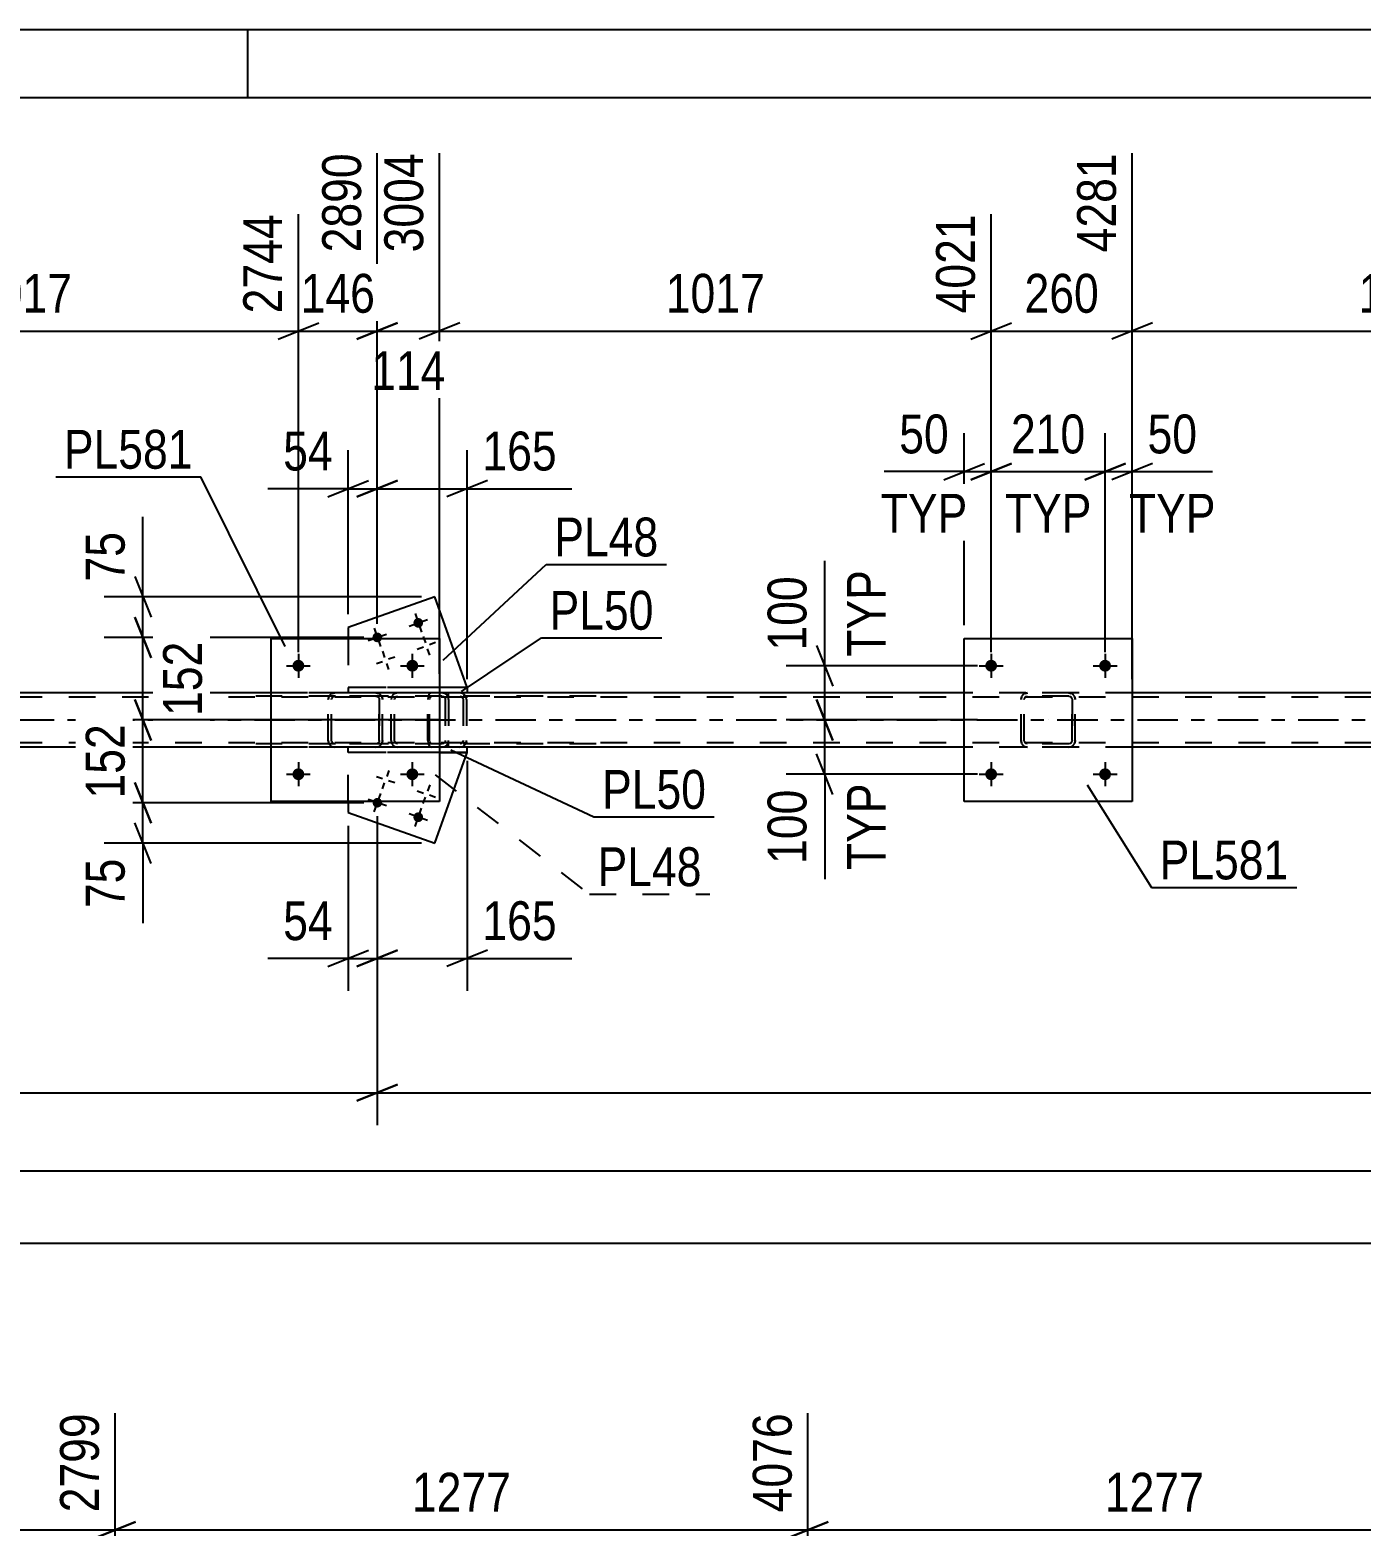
# Model space of a CAD drawing. Header units: millimetres. Extents: x 0 to 841, y 0 to 594.
# Drawn here: x 194.9 to 293.1, y 483.7 to 594 of the extents above; entities that cross this region are included whole.
import ezdxf

# ---------------------------------------------------------------- set-up
doc = ezdxf.new("R2010")
doc.units = ezdxf.units.MM
doc.linetypes.add('DXK_LINE_DOT2', pattern=[3.9198, 1.9599, -1.9599])
doc.linetypes.add('DXK_LINE_DOT3', pattern=[5.9187, 2.979, -0.9799, 0.9799, -0.9799])
doc.styles.add('Arial Narrow', font='ARIALN.TTF', dxfattribs={"height": 0.2})

# ---------------------------------------------------------------- blocks, each defined once
blk = doc.blocks.new('Unknown-247305129-1135')
at = {"color": 5, "linetype": 'Continuous'}
for p, q in [((841, 594), (0, 594)), ((211, 589), (211, 594)), ((836, 589), (5, 589))]:
    blk.add_line(p, q, dxfattribs=at)
blk = doc.blocks.new('Part-247305129-2428 - 2424')
at = {"color": 7, "linetype": 'DXK_LINE_DOT2'}
for p, q in [((225.29, 545.12), (210.31, 545.12)), ((222.06, 545.12), (221.86, 545.08)), ((225.49, 545.08), (225.29, 545.12)), ((225.29, 544.88), (210.31, 544.88)), ((221.58, 544.77), (221.55, 544.64)), ((221.55, 541.6), (221.55, 544.64)), ((221.59, 544.82), (221.58, 544.77)), ((221.8, 544.64), (221.82, 544.73)), ((221.8, 541.6), (221.8, 544.64)), ((221.82, 544.73), (221.88, 544.81)), ((221.88, 544.81), (221.96, 544.86)), ((221.96, 544.86), (222.06, 544.88)), ((225.29, 544.88), (225.39, 544.86)), ((225.39, 544.86), (225.47, 544.81)), ((225.47, 544.81), (225.53, 544.73)), ((225.53, 544.73), (225.55, 544.64)), ((225.55, 544.64), (225.55, 541.6)), ((225.78, 544.77), (225.77, 544.82)), ((225.8, 544.64), (225.78, 544.77)), ((225.8, 544.64), (225.8, 541.6)), ((225.29, 541.36), (210.31, 541.36)), ((225.29, 541.12), (210.31, 541.12)), ((221.55, 541.6), (221.55, 541.57)), ((221.55, 541.57), (221.58, 541.46)), ((221.58, 541.46), (221.59, 541.41)), ((221.82, 541.51), (221.8, 541.6)), ((221.88, 541.43), (221.82, 541.51)), ((221.86, 541.15), (222.06, 541.12)), ((221.96, 541.38), (221.88, 541.43)), ((222.06, 541.36), (221.96, 541.38)), ((225.39, 541.38), (225.29, 541.36)), ((225.29, 541.12), (225.49, 541.15)), ((225.47, 541.43), (225.39, 541.38)), ((225.53, 541.51), (225.47, 541.43)), ((225.55, 541.6), (225.53, 541.51)), ((225.77, 541.41), (225.78, 541.46)), ((225.78, 541.46), (225.8, 541.57)), ((225.8, 541.57), (225.8, 541.6))]:
    blk.add_line(p, q, dxfattribs=at)
for centre, start, end in [((222.04, 544.62), 110.7583, 155.68), ((225.31, 544.62), 24.32, 69.2417), ((222.04, 541.62), 204.32, 249.2417), ((225.31, 541.62), 290.7583, 335.68)]:
    blk.add_arc(centre, 0.496, start, end, dxfattribs=at)
blk = doc.blocks.new('Part-247305129-2567 - 2424')
at = {"color": 2, "linetype": 'Continuous'}
for p, q in [((212.72, 545.12), (174.04, 545.12)), ((263.8, 545.12), (227.16, 545.12)), ((314.88, 545.12), (276.2, 545.12)), ((212.72, 541.12), (174.04, 541.12)), ((263.8, 541.12), (227.16, 541.12)), ((314.88, 541.12), (276.2, 541.12))]:
    blk.add_line(p, q, dxfattribs=at)
at = {"color": 7, "linetype": 'DXK_LINE_DOT2'}
for p, q in [((227.16, 545.12), (212.72, 545.12)), ((276.2, 545.12), (263.8, 545.12)), ((744.61, 544.8), (104.95, 544.8)), ((744.61, 541.44), (104.95, 541.44)), ((227.16, 541.12), (212.72, 541.12)), ((276.2, 541.12), (263.8, 541.12))]:
    blk.add_line(p, q, dxfattribs=at)
at = {"color": 7, "linetype": 'DXK_LINE_DOT3'}
blk.add_line((104.95, 543.12), (744.61, 543.12), dxfattribs=at)
blk = doc.blocks.new('Bolt-247305129-20885 - 2424')
at = {"linetype": 'Continuous'}
for points in [[(266.24, 539.12, -1), (265.36, 539.12, -1)], [(274.64, 539.12, -1), (273.76, 539.12, -1)]]:
    blk.add_hatch(color=1, dxfattribs=at).paths.add_polyline_path(points)
at = {"color": 1, "linetype": 'Continuous'}
for p, q in [((265.8, 540), (265.8, 538.24)), ((274.2, 540), (274.2, 538.24)), ((264.92, 539.12), (266.68, 539.12)), ((273.32, 539.12), (275.08, 539.12))]:
    blk.add_line(p, q, dxfattribs=at)
blk = doc.blocks.new('Bolt-247305129-2604 - 2424')
at = {"linetype": 'Continuous'}
for points in [[(223.9, 550.4, -1), (223.22, 550.16, -1)], [(220.88, 549.33, -1), (220.2, 549.09, -1)]]:
    blk.add_hatch(color=1, dxfattribs=at).paths.add_polyline_path(points)
at = {"color": 1, "linetype": 'Continuous'}
for p, q in [((222.88, 550.04), (224.24, 550.52)), ((223.32, 550.96), (223.8, 549.6)), ((219.87, 548.97), (221.22, 549.45)), ((220.3, 549.89), (220.78, 548.53)), ((223.48, 548.35), (223.94, 548.51)), ((223.92, 549.27), (224.08, 548.81)), ((224.4, 547.91), (224.24, 548.36)), ((224.84, 548.83), (224.39, 548.67)), ((220.47, 547.28), (220.92, 547.44)), ((220.91, 548.2), (221.07, 547.74)), ((221.39, 546.84), (221.23, 547.29)), ((221.82, 547.76), (221.37, 547.6))]:
    blk.add_line(p, q, dxfattribs=at)
blk = doc.blocks.new('Part-247305129-20856 - 2424')
at = {"color": 7, "linetype": 'DXK_LINE_DOT2'}
for p, q in [((217.22, 545.08), (217.4, 545.12)), ((217.4, 545.12), (217.22, 545.08)), ((220.44, 545.12), (217.4, 545.12)), ((220.44, 545.12), (220.63, 545.08)), ((220.63, 545.08), (220.44, 545.12)), ((216.92, 544.64), (216.96, 544.82)), ((216.96, 544.82), (216.92, 544.64)), ((216.92, 541.6), (216.92, 544.64)), ((216.92, 541.6), (216.92, 544.64)), ((217.16, 544.64), (217.18, 544.73)), ((217.16, 541.6), (217.16, 544.64)), ((217.16, 541.6), (217.16, 544.64)), ((217.18, 544.73), (217.23, 544.81)), ((217.23, 544.81), (217.31, 544.86)), ((217.31, 544.86), (217.4, 544.88)), ((220.44, 544.88), (217.4, 544.88)), ((220.44, 544.88), (220.54, 544.86)), ((220.54, 544.86), (220.61, 544.81)), ((220.61, 544.81), (220.67, 544.73)), ((220.67, 544.73), (220.68, 544.64)), ((220.68, 541.6), (220.68, 544.64)), ((220.68, 544.64), (220.68, 541.6)), ((220.89, 544.82), (220.92, 544.64)), ((220.92, 544.64), (220.89, 544.82)), ((220.92, 541.6), (220.92, 544.64)), ((220.92, 541.6), (220.92, 544.64)), ((216.96, 541.41), (216.92, 541.6)), ((216.92, 541.6), (216.96, 541.41)), ((217.18, 541.51), (217.16, 541.6)), ((217.23, 541.43), (217.18, 541.51)), ((217.4, 541.12), (217.22, 541.15)), ((217.22, 541.15), (217.4, 541.12)), ((217.31, 541.38), (217.23, 541.43)), ((217.4, 541.36), (217.31, 541.38)), ((220.44, 541.36), (217.4, 541.36)), ((220.44, 541.12), (217.4, 541.12)), ((220.54, 541.38), (220.44, 541.36)), ((220.63, 541.15), (220.44, 541.12)), ((220.44, 541.12), (220.63, 541.15)), ((220.61, 541.43), (220.54, 541.38)), ((220.67, 541.51), (220.61, 541.43)), ((220.68, 541.6), (220.67, 541.51)), ((220.92, 541.6), (220.89, 541.41)), ((220.89, 541.41), (220.92, 541.6))]:
    blk.add_line(p, q, dxfattribs=at)
at = {"color": 7, "linetype": 'DXK_LINE_DOT3'}
blk.add_line((218.92, 543.12), (218.92, 543.12), dxfattribs=at)
at = {"color": 7, "linetype": 'DXK_LINE_DOT2'}
for centre, start, end in [((217.4, 544.64), 112.5, 157.5), ((217.4, 544.64), 112.5, 157.5), ((220.44, 544.64), 22.5, 67.5), ((220.44, 544.64), 22.5, 67.5), ((217.4, 541.6), 202.5, 247.5), ((217.4, 541.6), 202.5, 247.5), ((220.44, 541.6), 292.5, 337.5), ((220.44, 541.6), 292.5, 337.5)]:
    blk.add_arc(centre, 0.48, start, end, dxfattribs=at)
blk = doc.blocks.new('Part-247305129-2510 - 2424')
at = {"color": 7, "linetype": 'DXK_LINE_DOT2'}
for p, q in [((218.38, 540.72), (218.38, 541.12)), ((225.12, 541.12), (218.38, 541.12)), ((225.12, 540.72), (218.38, 540.72))]:
    blk.add_line(p, q, dxfattribs=at)
at = {"color": 2, "linetype": 'Continuous'}
for p, q in [((227.16, 541.12), (225.12, 541.12)), ((225.12, 540.72), (227.16, 540.72)), ((227.16, 540.72), (227.16, 541.12))]:
    blk.add_line(p, q, dxfattribs=at)
blk = doc.blocks.new('Part-247305129-20858 - 2424')
at = {"color": 7, "linetype": 'DXK_LINE_DOT2'}
for p, q in [((268.3, 545.08), (268.48, 545.12)), ((268.48, 545.12), (268.3, 545.08)), ((271.52, 545.12), (268.48, 545.12)), ((271.52, 545.12), (271.71, 545.08)), ((271.71, 545.08), (271.52, 545.12)), ((268, 544.64), (268.04, 544.82)), ((268.04, 544.82), (268, 544.64)), ((268, 541.6), (268, 544.64)), ((268, 541.6), (268, 544.64)), ((268.24, 544.64), (268.26, 544.73)), ((268.24, 541.6), (268.24, 544.64)), ((268.24, 541.6), (268.24, 544.64)), ((268.26, 544.73), (268.31, 544.81)), ((268.31, 544.81), (268.39, 544.86)), ((268.39, 544.86), (268.48, 544.88)), ((271.52, 544.88), (268.48, 544.88)), ((271.52, 544.88), (271.62, 544.86)), ((271.62, 544.86), (271.69, 544.81)), ((271.69, 544.81), (271.75, 544.73)), ((271.75, 544.73), (271.76, 544.64)), ((271.76, 541.6), (271.76, 544.64)), ((271.76, 544.64), (271.76, 541.6)), ((271.97, 544.82), (272, 544.64)), ((272, 544.64), (271.97, 544.82)), ((272, 541.6), (272, 544.64)), ((272, 541.6), (272, 544.64)), ((268.04, 541.41), (268, 541.6)), ((268, 541.6), (268.04, 541.41)), ((268.26, 541.51), (268.24, 541.6)), ((268.31, 541.43), (268.26, 541.51)), ((268.48, 541.12), (268.3, 541.15)), ((268.3, 541.15), (268.48, 541.12)), ((268.39, 541.38), (268.31, 541.43)), ((268.48, 541.36), (268.39, 541.38)), ((271.52, 541.36), (268.48, 541.36)), ((271.52, 541.12), (268.48, 541.12)), ((271.62, 541.38), (271.52, 541.36)), ((271.71, 541.15), (271.52, 541.12)), ((271.52, 541.12), (271.71, 541.15)), ((271.69, 541.43), (271.62, 541.38)), ((271.75, 541.51), (271.69, 541.43)), ((271.76, 541.6), (271.75, 541.51)), ((272, 541.6), (271.97, 541.41)), ((271.97, 541.41), (272, 541.6))]:
    blk.add_line(p, q, dxfattribs=at)
at = {"color": 7, "linetype": 'DXK_LINE_DOT3'}
blk.add_line((270, 543.12), (270, 543.12), dxfattribs=at)
at = {"color": 7, "linetype": 'DXK_LINE_DOT2'}
for centre, start, end in [((268.48, 544.64), 112.5, 157.5), ((268.48, 544.64), 112.5, 157.5), ((271.52, 544.64), 22.5, 67.5), ((271.52, 544.64), 22.5, 67.5), ((268.48, 541.6), 202.5, 247.5), ((268.48, 541.6), 202.5, 247.5), ((271.52, 541.6), 292.5, 337.5), ((271.52, 541.6), 292.5, 337.5)]:
    blk.add_arc(centre, 0.48, start, end, dxfattribs=at)
blk = doc.blocks.new('Part-247305129-2515 - 2424')
at = {"color": 7, "linetype": 'DXK_LINE_DOT2'}
for p, q in [((218.38, 545.52), (218.38, 545.12)), ((225.12, 545.52), (218.38, 545.52)), ((225.12, 545.12), (218.38, 545.12))]:
    blk.add_line(p, q, dxfattribs=at)
at = {"color": 2, "linetype": 'Continuous'}
for p, q in [((227.16, 545.52), (225.12, 545.52)), ((227.16, 545.12), (225.12, 545.12)), ((227.16, 545.52), (227.16, 545.12))]:
    blk.add_line(p, q, dxfattribs=at)
blk = doc.blocks.new('Part-247305129-2468 - 2424')
at = {"color": 7, "linetype": 'DXK_LINE_DOT2'}
for p, q in [((224.34, 544.98), (224.28, 544.82)), ((224.42, 545.08), (224.34, 544.98)), ((224.53, 545.12), (224.42, 545.08)), ((236.68, 545.12), (224.53, 545.12)), ((225.8, 544.88), (225.8, 545.12)), ((226.81, 545.08), (226.62, 545.12)), ((224.28, 544.82), (224.26, 544.64)), ((224.26, 541.6), (224.26, 544.64)), ((224.39, 544.64), (224.4, 544.73)), ((224.39, 541.6), (224.39, 544.64)), ((224.4, 544.73), (224.43, 544.81)), ((224.43, 544.81), (224.48, 544.86)), ((224.48, 544.86), (224.53, 544.88)), ((236.68, 544.88), (224.53, 544.88)), ((226.62, 544.88), (226.72, 544.86)), ((226.72, 544.86), (226.8, 544.81)), ((226.8, 544.81), (226.85, 544.73)), ((226.85, 544.73), (226.87, 544.64)), ((226.87, 544.64), (226.87, 541.6)), ((227.09, 544.77), (227.08, 544.82)), ((227.12, 544.64), (227.09, 544.77)), ((227.12, 544.64), (227.12, 541.6)), ((224.26, 541.6), (224.28, 541.41)), ((224.28, 541.41), (224.34, 541.26)), ((224.34, 541.26), (224.42, 541.15)), ((224.4, 541.51), (224.39, 541.6)), ((224.43, 541.43), (224.4, 541.51)), ((224.42, 541.15), (224.53, 541.12)), ((224.48, 541.38), (224.43, 541.43)), ((224.53, 541.36), (224.48, 541.38)), ((236.68, 541.36), (224.53, 541.36)), ((236.68, 541.12), (224.53, 541.12)), ((225.8, 541.12), (225.8, 541.36)), ((226.72, 541.38), (226.62, 541.36)), ((226.62, 541.12), (226.81, 541.15)), ((226.8, 541.43), (226.72, 541.38)), ((226.85, 541.51), (226.8, 541.43)), ((226.87, 541.6), (226.85, 541.51)), ((227.08, 541.41), (227.09, 541.46)), ((227.09, 541.46), (227.12, 541.57)), ((227.12, 541.57), (227.12, 541.6))]:
    blk.add_line(p, q, dxfattribs=at)
for centre, start, end in [((226.63, 544.62), 23.8494, 68.8059), ((226.63, 541.61), 291.1941, 336.1506)]:
    blk.add_arc(centre, 0.492, start, end, dxfattribs=at)
blk = doc.blocks.new('Part-247305129-2658 - 2424')
at = {"color": 2, "linetype": 'Continuous'}
for p, q in [((224.79, 552.2), (218.38, 549.93)), ((227.16, 545.52), (224.79, 552.2)), ((218.38, 549.93), (218.38, 549.12))]:
    blk.add_line(p, q, dxfattribs=at)
at = {"color": 7, "linetype": 'DXK_LINE_DOT2'}
for p in [(218.38, 549.12), (227.16, 545.52)]:
    blk.add_line(p, (218.38, 545.52), dxfattribs=at)
blk = doc.blocks.new('Part-247305129-2653 - 2424')
at = {"color": 7, "linetype": 'DXK_LINE_DOT2'}
for p in [(227.16, 540.72), (218.38, 537.12)]:
    blk.add_line(p, (218.38, 540.72), dxfattribs=at)
at = {"color": 2, "linetype": 'Continuous'}
for p, q in [((224.79, 534.03), (227.16, 540.72)), ((218.38, 537.12), (218.38, 536.31)), ((218.38, 536.31), (224.79, 534.03))]:
    blk.add_line(p, q, dxfattribs=at)
blk = doc.blocks.new('Bolt-247305129-2635 - 2424')
at = {"linetype": 'Continuous'}
for points in [[(220.21, 537.14, -1), (220.88, 536.9, -1)], [(223.22, 536.07, -1), (223.9, 535.83, -1)]]:
    blk.add_hatch(color=1, dxfattribs=at).paths.add_polyline_path(points)
at = {"color": 1, "linetype": 'Continuous'}
for p, q in [((220.47, 538.96), (220.92, 538.8)), ((220.91, 538.04), (221.07, 538.49)), ((221.39, 539.4), (221.23, 538.95)), ((221.82, 538.48), (221.37, 538.64)), ((221.22, 536.78), (219.87, 537.26)), ((220.3, 536.34), (220.79, 537.7)), ((223.48, 537.89), (223.94, 537.73)), ((223.92, 536.97), (224.08, 537.42)), ((224.4, 538.33), (224.24, 537.88)), ((224.84, 537.41), (224.39, 537.57)), ((224.24, 535.71), (222.88, 536.19)), ((223.32, 535.27), (223.8, 536.63))]:
    blk.add_line(p, q, dxfattribs=at)
blk = doc.blocks.new('Part-247305129-20857 - 2424')
at = {"color": 2, "linetype": 'Continuous'}
for p, q in [((212.72, 537.12), (212.72, 549.12)), ((212.72, 549.12), (225.12, 549.12)), ((225.12, 549.12), (225.12, 537.12)), ((225.12, 537.12), (212.72, 537.12))]:
    blk.add_line(p, q, dxfattribs=at)
blk = doc.blocks.new('Part-247305129-20859 - 2424')
at = {"color": 2, "linetype": 'Continuous'}
for p, q in [((263.8, 537.12), (263.8, 549.12)), ((263.8, 549.12), (276.2, 549.12)), ((276.2, 549.12), (276.2, 537.12)), ((276.2, 537.12), (263.8, 537.12))]:
    blk.add_line(p, q, dxfattribs=at)
blk = doc.blocks.new('Bolt-247305129-20883 - 2424')
at = {"linetype": 'Continuous'}
for points in [[(215.16, 539.12, -1), (214.28, 539.12, -1)], [(223.56, 539.12, -1), (222.68, 539.12, -1)]]:
    blk.add_hatch(color=1, dxfattribs=at).paths.add_polyline_path(points)
at = {"color": 1, "linetype": 'Continuous'}
for p, q in [((214.72, 540), (214.72, 538.24)), ((223.12, 540), (223.12, 538.24)), ((213.84, 539.12), (215.6, 539.12)), ((222.24, 539.12), (224, 539.12))]:
    blk.add_line(p, q, dxfattribs=at)
blk = doc.blocks.new('Bolt-247305129-20884 - 2424')
at = {"linetype": 'Continuous'}
for points in [[(215.16, 547.12, -1), (214.28, 547.12, -1)], [(223.56, 547.12, -1), (222.68, 547.12, -1)]]:
    blk.add_hatch(color=1, dxfattribs=at).paths.add_polyline_path(points)
at = {"color": 1, "linetype": 'Continuous'}
for p, q in [((214.72, 548), (214.72, 546.24)), ((223.12, 548), (223.12, 546.24)), ((213.84, 547.12), (215.6, 547.12)), ((222.24, 547.12), (224, 547.12))]:
    blk.add_line(p, q, dxfattribs=at)
blk = doc.blocks.new('Bolt-247305129-20886 - 2424')
at = {"linetype": 'Continuous'}
for points in [[(266.24, 547.12, -1), (265.36, 547.12, -1)], [(274.64, 547.12, -1), (273.76, 547.12, -1)]]:
    blk.add_hatch(color=1, dxfattribs=at).paths.add_polyline_path(points)
at = {"color": 1, "linetype": 'Continuous'}
for p, q in [((265.8, 548), (265.8, 546.24)), ((274.2, 548), (274.2, 546.24)), ((264.92, 547.12), (266.68, 547.12)), ((273.32, 547.12), (275.08, 547.12))]:
    blk.add_line(p, q, dxfattribs=at)
blk = doc.blocks.new('StraightDimension-247305129-34939 - 2424')
at = {"color": 7, "linetype": 'Continuous'}
for p, q in [((263.8, 550.12), (263.8, 564.28)), ((265.8, 548.12), (265.8, 564.28)), ((262.3, 560.83), (265.3, 562.03)), ((267.3, 562.03), (264.3, 560.83)), ((263.8, 561.43), (257.9, 561.43)), ((263.8, 561.43), (257.9, 561.43)), ((263.8, 561.43), (265.8, 561.43))]:
    blk.add_line(p, q, dxfattribs=at)
at = {"color": 0}
blk.add_wipeout([(263.28, 562.18), (263.28, 566.38), (258.42, 566.38), (258.42, 562.18)], dxfattribs=at)
at = {"color": 0, "linetype": 'Continuous'}
blk.add_wipeout([(264.65, 556.33), (264.65, 560.53), (257.06, 560.53), (257.06, 556.33)], dxfattribs=at)
at = {"color": 3, "style": 'Arial Narrow'}
blk.add_text('50', height=2.863, dxfattribs=at).set_placement((259.02, 562.78))
at = {"color": 3, "linetype": 'Continuous', "style": 'Arial Narrow'}
blk.add_text('TYP', height=2.863, dxfattribs=at).set_placement((257.66, 556.93))
blk = doc.blocks.new('StraightDimension-247305129-15022 - 2424')
at = {"color": 7, "linetype": 'Continuous'}
for p, q in [((220.54, 536.02), (220.54, 513.24)), ((222.04, 516.24), (219.04, 515.04)), ((220.54, 515.64), (781.73, 515.64))]:
    blk.add_line(p, q, dxfattribs=at)
blk = doc.blocks.new('StraightDimension-247305129-34937 - 2424')
at = {"color": 7, "linetype": 'Continuous'}
for p, q in [((274.2, 548.12), (274.2, 564.28)), ((276.2, 550.12), (276.2, 564.28)), ((272.7, 560.83), (275.7, 562.03)), ((277.7, 562.03), (274.7, 560.83)), ((274.2, 561.43), (276.2, 561.43)), ((276.2, 561.43), (282.11, 561.43)), ((276.2, 561.43), (282.11, 561.43))]:
    blk.add_line(p, q, dxfattribs=at)
at = {"color": 0}
blk.add_wipeout([(281.59, 562.18), (281.59, 566.38), (276.73, 566.38), (276.73, 562.18)], dxfattribs=at)
at = {"color": 0, "linetype": 'Continuous'}
blk.add_wipeout([(282.95, 556.33), (282.95, 560.53), (275.36, 560.53), (275.36, 556.33)], dxfattribs=at)
at = {"color": 3, "style": 'Arial Narrow'}
blk.add_text('50', height=2.863, dxfattribs=at).set_placement((277.33, 562.78))
at = {"color": 3, "linetype": 'Continuous', "style": 'Arial Narrow'}
blk.add_text('TYP', height=2.863, dxfattribs=at).set_placement((275.96, 556.93))
blk = doc.blocks.new('StraightDimension-247305129-34989 - 2424')
at = {"color": 7, "linetype": 'Continuous'}
for p, q in [((253.53, 547.12), (253.53, 554.85)), ((253.53, 547.12), (253.53, 554.85)), ((252.93, 548.62), (254.13, 545.62)), ((264.8, 547.12), (250.68, 547.12)), ((253.53, 543.12), (253.53, 547.12)), ((254.13, 541.62), (252.93, 544.62)), ((264.8, 543.12), (250.68, 543.12))]:
    blk.add_line(p, q, dxfattribs=at)
at = {"color": 0}
blk.add_wipeout([(252.78, 554.33), (248.58, 554.33), (248.58, 547.64), (252.78, 547.64)], dxfattribs=at)
at = {"color": 0, "linetype": 'Continuous'}
blk.add_wipeout([(258.63, 554.78), (254.43, 554.78), (254.43, 547.19), (258.63, 547.19)], dxfattribs=at)
at = {"color": 3, "linetype": 'Continuous', "style": 'Arial Narrow'}
blk.add_text('TYP', height=2.863, rotation=90.0002, dxfattribs=at).set_placement((258.03, 547.79))
at = {"color": 3, "style": 'Arial Narrow'}
blk.add_text('100', height=2.863, rotation=90.0002, dxfattribs=at).set_placement((252.18, 548.24))
blk = doc.blocks.new('StraightDimension-247305129-2763 - 2424')
at = {"color": 7, "linetype": 'Continuous'}
blk.add_line((104.95, 509.87), (781.73, 509.87), dxfattribs=at)
blk = doc.blocks.new('StraightDimension-247305129-3043 - 2424')
at = {"color": 7, "linetype": 'Continuous'}
for p, q in [((202.66, 538.52), (203.86, 535.52)), ((219.54, 537.02), (200.41, 537.02)), ((203.26, 534.03), (203.26, 537.02)), ((203.86, 532.53), (202.66, 535.53)), ((223.79, 534.03), (200.41, 534.03)), ((203.26, 534.03), (203.26, 528.13)), ((203.26, 534.03), (203.26, 528.13))]:
    blk.add_line(p, q, dxfattribs=at)
at = {"color": 0}
blk.add_wipeout([(202.51, 533.51), (198.31, 533.51), (198.31, 528.65), (202.51, 528.65)], dxfattribs=at)
at = {"color": 3, "style": 'Arial Narrow'}
blk.add_text('75', height=2.863, rotation=90.0002, dxfattribs=at).set_placement((201.91, 529.25))
blk = doc.blocks.new('StraightDimension-247305129-2825 - 2424')
at = {"color": 7, "linetype": 'Continuous'}
blk.add_line((104.31, 504.55), (782.37, 504.55), dxfattribs=at)
blk = doc.blocks.new('StraightDimension-247305129-2959 - 2424')
at = {"color": 7, "linetype": 'Continuous'}
for p, q in [((227.16, 540.12), (227.16, 523.14)), ((220.54, 536.02), (220.54, 523.14)), ((219.04, 524.94), (222.04, 526.14)), ((220.54, 525.54), (227.16, 525.54)), ((228.66, 526.14), (225.66, 524.94)), ((227.16, 525.54), (234.89, 525.54)), ((227.16, 525.54), (234.89, 525.54))]:
    blk.add_line(p, q, dxfattribs=at)
at = {"color": 0}
blk.add_wipeout([(234.37, 526.29), (234.37, 530.49), (227.69, 530.49), (227.69, 526.29)], dxfattribs=at)
at = {"color": 3, "style": 'Arial Narrow'}
blk.add_text('165', height=2.863, dxfattribs=at).set_placement((228.29, 526.89))
blk = doc.blocks.new('StraightDimension-247305129-2969 - 2424')
at = {"color": 7, "linetype": 'Continuous'}
for p, q in [((218.38, 535.31), (218.38, 523.14)), ((220.54, 536.02), (220.54, 523.14)), ((218.38, 525.54), (212.47, 525.54)), ((218.38, 525.54), (212.47, 525.54)), ((216.88, 524.94), (219.88, 526.14)), ((218.38, 525.54), (220.54, 525.54)), ((222.04, 526.14), (219.04, 524.94))]:
    blk.add_line(p, q, dxfattribs=at)
at = {"color": 0}
blk.add_wipeout([(217.85, 526.29), (217.85, 530.49), (213, 530.49), (213, 526.29)], dxfattribs=at)
at = {"color": 3, "style": 'Arial Narrow'}
blk.add_text('54', height=2.863, dxfattribs=at).set_placement((213.6, 526.89))
blk = doc.blocks.new('StraightDimension-247305129-2980 - 2424')
at = {"color": 7, "linetype": 'Continuous'}
for p, q in [((218.38, 550.93), (218.38, 563.02)), ((220.54, 550.21), (220.54, 563.02)), ((216.88, 559.57), (219.88, 560.77)), ((222.04, 560.77), (219.04, 559.57)), ((218.38, 560.17), (212.47, 560.17)), ((218.38, 560.17), (212.47, 560.17)), ((218.38, 560.17), (220.54, 560.17))]:
    blk.add_line(p, q, dxfattribs=at)
at = {"color": 0}
blk.add_wipeout([(217.85, 560.92), (217.85, 565.12), (213, 565.12), (213, 560.92)], dxfattribs=at)
at = {"color": 3, "style": 'Arial Narrow'}
blk.add_text('54', height=2.863, dxfattribs=at).set_placement((213.6, 561.52))
blk = doc.blocks.new('StraightDimension-247305129-2990 - 2424')
at = {"color": 7, "linetype": 'Continuous'}
for p, q in [((220.54, 550.21), (220.54, 563.02)), ((227.16, 546.12), (227.16, 563.02)), ((219.04, 559.57), (222.04, 560.77)), ((228.66, 560.77), (225.66, 559.57)), ((220.54, 560.17), (227.16, 560.17)), ((227.16, 560.17), (234.89, 560.17)), ((227.16, 560.17), (234.89, 560.17))]:
    blk.add_line(p, q, dxfattribs=at)
at = {"color": 0}
blk.add_wipeout([(234.37, 560.92), (234.37, 565.12), (227.69, 565.12), (227.69, 560.92)], dxfattribs=at)
at = {"color": 3, "style": 'Arial Narrow'}
blk.add_text('165', height=2.863, dxfattribs=at).set_placement((228.29, 561.52))
blk = doc.blocks.new('StraightDimension-247305129-3001 - 2424')
at = {"color": 7, "linetype": 'Continuous'}
for p, q in [((203.26, 552.2), (203.26, 558.11)), ((203.26, 552.2), (203.26, 558.11)), ((202.66, 553.7), (203.86, 550.7)), ((223.79, 552.2), (200.41, 552.2)), ((203.26, 549.21), (203.26, 552.2)), ((203.86, 547.71), (202.66, 550.71)), ((219.54, 549.21), (200.41, 549.21))]:
    blk.add_line(p, q, dxfattribs=at)
at = {"color": 0}
blk.add_wipeout([(202.51, 557.59), (198.31, 557.59), (198.31, 552.73), (202.51, 552.73)], dxfattribs=at)
at = {"color": 3, "style": 'Arial Narrow'}
blk.add_text('75', height=2.863, rotation=90.0002, dxfattribs=at).set_placement((201.91, 553.33))
blk = doc.blocks.new('StraightDimension-247305129-3011 - 2424')
at = {"color": 7, "linetype": 'Continuous'}
for p, q in [((202.66, 550.71), (203.86, 547.71)), ((219.54, 549.21), (200.86, 549.21)), ((203.26, 543.12), (203.26, 549.21)), ((203.86, 541.62), (202.66, 544.62)), ((225.18, 543.12), (200.86, 543.12))]:
    blk.add_line(p, q, dxfattribs=at)
at = {"color": 0}
blk.add_wipeout([(208.21, 549.51), (204.01, 549.51), (204.01, 542.82), (208.21, 542.82)], dxfattribs=at)
at = {"color": 3, "style": 'Arial Narrow'}
blk.add_text('152', height=2.863, rotation=90.0002, dxfattribs=at).set_placement((207.61, 543.42))
blk = doc.blocks.new('StraightDimension-247305129-3027 - 2424')
at = {"color": 7, "linetype": 'Continuous'}
for p, q in [((202.66, 544.62), (203.86, 541.62)), ((225.18, 543.12), (200.41, 543.12)), ((203.26, 537.02), (203.26, 543.12)), ((203.86, 535.52), (202.66, 538.52)), ((219.54, 537.02), (200.41, 537.02))]:
    blk.add_line(p, q, dxfattribs=at)
at = {"color": 0}
blk.add_wipeout([(202.51, 543.41), (198.31, 543.41), (198.31, 536.73), (202.51, 536.73)], dxfattribs=at)
at = {"color": 3, "style": 'Arial Narrow'}
blk.add_text('152', height=2.863, rotation=90.0002, dxfattribs=at).set_placement((201.91, 537.33))
blk = doc.blocks.new('StraightDimension-247305129-15023 - 2424')
at = {"color": 7, "linetype": 'Continuous'}
for p, q in [((220.54, 536.02), (220.54, 513.24)), ((134.1, 528.91), (134.1, 513.24)), ((135.6, 516.24), (132.6, 515.04)), ((134.1, 515.64), (220.54, 515.64)), ((219.04, 515.04), (222.04, 516.24))]:
    blk.add_line(p, q, dxfattribs=at)
at = {"color": 0}
blk.add_wipeout([(181.58, 516.39), (181.58, 520.59), (173.07, 520.59), (173.07, 516.39)], dxfattribs=at)
at = {"color": 3, "style": 'Arial Narrow'}
blk.add_text('2161', height=2.863, dxfattribs=at).set_placement((173.67, 516.99))
blk = doc.blocks.new('StraightDimension-247305129-34223 - 2424')
at = {"color": 7, "linetype": 'Continuous'}
for p, q in [((276.2, 546.12), (276.2, 584.92)), ((316.88, 548.12), (316.88, 580.42)), ((277.7, 572.4), (274.7, 571.2)), ((276.2, 571.8), (316.88, 571.8)), ((315.38, 571.2), (318.38, 572.4))]:
    blk.add_line(p, q, dxfattribs=at)
at = {"color": 0}
blk.add_wipeout([(300.8, 572.55), (300.8, 576.75), (292.29, 576.75), (292.29, 572.55)], dxfattribs=at)
at = {"color": 3, "style": 'Arial Narrow'}
blk.add_text('1017', height=2.863, dxfattribs=at).set_placement((292.89, 573.15))
at = {"color": 0, "linetype": 'Continuous'}
blk.add_wipeout([(316.28, 581.02), (312.08, 581.02), (312.08, 572.5), (316.28, 572.5)], dxfattribs=at)
at = {"color": 3, "linetype": 'Continuous', "style": 'Arial Narrow'}
blk.add_text('5298', height=2.863, rotation=90.0002, dxfattribs=at).set_placement((315.68, 573.1))
blk = doc.blocks.new('StraightDimension-247305129-34224 - 2424')
at = {"color": 7, "linetype": 'Continuous'}
for p, q in [((276.2, 546.12), (276.2, 584.92)), ((265.8, 548.12), (265.8, 580.42)), ((264.3, 571.2), (267.3, 572.4)), ((265.8, 571.8), (276.2, 571.8)), ((277.7, 572.4), (274.7, 571.2))]:
    blk.add_line(p, q, dxfattribs=at)
at = {"color": 0}
blk.add_wipeout([(274.35, 572.55), (274.35, 576.75), (267.66, 576.75), (267.66, 572.55)], dxfattribs=at)
at = {"color": 3, "style": 'Arial Narrow'}
blk.add_text('260', height=2.863, dxfattribs=at).set_placement((268.26, 573.15))
at = {"color": 0, "linetype": 'Continuous'}
blk.add_wipeout([(275.6, 585.52), (271.4, 585.52), (271.4, 577), (275.6, 577)], dxfattribs=at)
at = {"color": 3, "linetype": 'Continuous', "style": 'Arial Narrow'}
blk.add_text('4281', height=2.863, rotation=90.0002, dxfattribs=at).set_placement((275, 577.6))
blk = doc.blocks.new('StraightDimension-247305129-34225 - 2424')
at = {"color": 7, "linetype": 'Continuous'}
for p, q in [((225.12, 546.52), (225.12, 584.92)), ((265.8, 548.12), (265.8, 580.42)), ((226.62, 572.4), (223.62, 571.2)), ((225.12, 571.8), (265.8, 571.8)), ((264.3, 571.2), (267.3, 572.4))]:
    blk.add_line(p, q, dxfattribs=at)
at = {"color": 0}
blk.add_wipeout([(249.72, 572.55), (249.72, 576.75), (241.21, 576.75), (241.21, 572.55)], dxfattribs=at)
at = {"color": 3, "style": 'Arial Narrow'}
blk.add_text('1017', height=2.863, dxfattribs=at).set_placement((241.81, 573.15))
at = {"color": 0, "linetype": 'Continuous'}
blk.add_wipeout([(265.2, 581.02), (261, 581.02), (261, 572.5), (265.2, 572.5)], dxfattribs=at)
at = {"color": 3, "linetype": 'Continuous', "style": 'Arial Narrow'}
blk.add_text('4021', height=2.863, rotation=90.0002, dxfattribs=at).set_placement((264.6, 573.1))
blk = doc.blocks.new('StraightDimension-247305129-34226 - 2424')
at = {"color": 7, "linetype": 'Continuous'}
for p, q in [((220.54, 550.21), (220.54, 584.92)), ((225.12, 546.52), (225.12, 584.92)), ((219.04, 571.2), (222.04, 572.4)), ((220.54, 571.8), (225.12, 571.8)), ((226.62, 572.4), (223.62, 571.2))]:
    blk.add_line(p, q, dxfattribs=at)
at = {"color": 0, "linetype": 'Continuous'}
blk.add_wipeout([(224.52, 585.52), (220.32, 585.52), (220.32, 577), (224.52, 577)], dxfattribs=at)
at = {"color": 0}
blk.add_wipeout([(226.18, 566.85), (226.18, 571.05), (219.49, 571.05), (219.49, 566.85)], dxfattribs=at)
at = {"color": 3, "linetype": 'Continuous', "style": 'Arial Narrow'}
blk.add_text('3004', height=2.863, rotation=90.0002, dxfattribs=at).set_placement((223.92, 577.6))
at = {"color": 3, "style": 'Arial Narrow'}
blk.add_text('114', height=2.863, dxfattribs=at).set_placement((220.09, 567.45))
blk = doc.blocks.new('StraightDimension-247305129-34227 - 2424')
at = {"color": 7, "linetype": 'Continuous'}
for p, q in [((220.54, 550.21), (220.54, 584.92)), ((214.72, 548.12), (214.72, 580.42)), ((213.22, 571.2), (216.22, 572.4)), ((214.72, 571.8), (220.54, 571.8)), ((222.04, 572.4), (219.04, 571.2))]:
    blk.add_line(p, q, dxfattribs=at)
at = {"color": 0}
blk.add_wipeout([(220.98, 572.55), (220.98, 576.75), (214.29, 576.75), (214.29, 572.55)], dxfattribs=at)
at = {"color": 3, "style": 'Arial Narrow'}
blk.add_text('146', height=2.863, dxfattribs=at).set_placement((214.89, 573.15))
at = {"color": 0, "linetype": 'Continuous'}
blk.add_wipeout([(219.94, 585.52), (215.74, 585.52), (215.74, 577), (219.94, 577)], dxfattribs=at)
at = {"color": 3, "linetype": 'Continuous', "style": 'Arial Narrow'}
blk.add_text('2890', height=2.863, rotation=90.0002, dxfattribs=at).set_placement((219.34, 577.6))
blk = doc.blocks.new('StraightDimension-247305129-34228 - 2424')
at = {"color": 7, "linetype": 'Continuous'}
for p, q in [((174.04, 546.12), (174.04, 584.92)), ((214.72, 548.12), (214.72, 580.42)), ((175.54, 572.4), (172.54, 571.2)), ((174.04, 571.8), (214.72, 571.8)), ((213.22, 571.2), (216.22, 572.4))]:
    blk.add_line(p, q, dxfattribs=at)
at = {"color": 0}
blk.add_wipeout([(198.64, 572.55), (198.64, 576.75), (190.13, 576.75), (190.13, 572.55)], dxfattribs=at)
at = {"color": 3, "style": 'Arial Narrow'}
blk.add_text('1017', height=2.863, dxfattribs=at).set_placement((190.73, 573.15))
at = {"color": 0, "linetype": 'Continuous'}
blk.add_wipeout([(214.12, 581.02), (209.92, 581.02), (209.92, 572.5), (214.12, 572.5)], dxfattribs=at)
at = {"color": 3, "linetype": 'Continuous', "style": 'Arial Narrow'}
blk.add_text('2744', height=2.863, rotation=90.0002, dxfattribs=at).set_placement((213.52, 573.1))
blk = doc.blocks.new('StraightDimension-247305129-34938 - 2424')
at = {"color": 7, "linetype": 'Continuous'}
for p, q in [((265.8, 548.12), (265.8, 564.28)), ((274.2, 548.12), (274.2, 564.28)), ((264.3, 560.83), (267.3, 562.03)), ((275.7, 562.03), (272.7, 560.83)), ((265.8, 561.43), (274.2, 561.43))]:
    blk.add_line(p, q, dxfattribs=at)
at = {"color": 0}
blk.add_wipeout([(273.35, 562.18), (273.35, 566.38), (266.66, 566.38), (266.66, 562.18)], dxfattribs=at)
at = {"color": 0, "linetype": 'Continuous'}
blk.add_wipeout([(273.8, 556.33), (273.8, 560.53), (266.21, 560.53), (266.21, 556.33)], dxfattribs=at)
at = {"color": 3, "style": 'Arial Narrow'}
blk.add_text('210', height=2.863, dxfattribs=at).set_placement((267.26, 562.78))
at = {"color": 3, "linetype": 'Continuous', "style": 'Arial Narrow'}
blk.add_text('TYP', height=2.863, dxfattribs=at).set_placement((266.81, 556.93))
blk = doc.blocks.new('StraightDimension-247305129-34990 - 2424')
at = {"color": 7, "linetype": 'Continuous'}
for p, q in [((252.93, 544.62), (254.13, 541.62)), ((264.8, 543.12), (250.68, 543.12)), ((253.53, 539.12), (253.53, 543.12)), ((254.13, 537.62), (252.93, 540.62)), ((264.8, 539.12), (250.68, 539.12)), ((253.53, 539.12), (253.53, 531.38)), ((253.53, 539.12), (253.53, 531.38))]:
    blk.add_line(p, q, dxfattribs=at)
at = {"color": 0}
blk.add_wipeout([(252.78, 538.59), (248.58, 538.59), (248.58, 531.91), (252.78, 531.91)], dxfattribs=at)
at = {"color": 0, "linetype": 'Continuous'}
blk.add_wipeout([(258.63, 539.05), (254.43, 539.05), (254.43, 531.46), (258.63, 531.46)], dxfattribs=at)
at = {"color": 3, "style": 'Arial Narrow'}
blk.add_text('100', height=2.863, rotation=90.0002, dxfattribs=at).set_placement((252.18, 532.51))
at = {"color": 3, "linetype": 'Continuous', "style": 'Arial Narrow'}
blk.add_text('TYP', height=2.863, rotation=90.0002, dxfattribs=at).set_placement((258.03, 532.06))
blk = doc.blocks.new('StraightDimension-247305129-35950 - 3072')
at = {"color": 7, "linetype": 'Continuous'}
for p, q in [((252.29, 451.9), (252.29, 492.01)), ((303.37, 451.89), (303.37, 492.01)), ((253.79, 484), (250.79, 482.8)), ((252.29, 483.4), (303.37, 483.4)), ((301.87, 482.8), (304.87, 484))]:
    blk.add_line(p, q, dxfattribs=at)
at = {"color": 0}
blk.add_wipeout([(282.09, 484.15), (282.09, 488.35), (273.58, 488.35), (273.58, 484.15)], dxfattribs=at)
at = {"color": 3, "style": 'Arial Narrow'}
blk.add_text('1277', height=2.863, dxfattribs=at).set_placement((274.18, 484.75))
at = {"color": 0, "linetype": 'Continuous'}
blk.add_wipeout([(302.77, 492.61), (298.57, 492.61), (298.57, 484.1), (302.77, 484.1)], dxfattribs=at)
at = {"color": 3, "linetype": 'Continuous', "style": 'Arial Narrow'}
blk.add_text('5353', height=2.863, rotation=90.0002, dxfattribs=at).set_placement((302.17, 484.7))
blk = doc.blocks.new('StraightDimension-247305129-35951 - 3072')
at = {"color": 7, "linetype": 'Continuous'}
for p, q in [((201.21, 451.82), (201.21, 492.01)), ((252.29, 451.9), (252.29, 492.01)), ((202.71, 484), (199.71, 482.8)), ((201.21, 483.4), (252.29, 483.4)), ((250.79, 482.8), (253.79, 484))]:
    blk.add_line(p, q, dxfattribs=at)
at = {"color": 0}
blk.add_wipeout([(231.01, 484.15), (231.01, 488.35), (222.49, 488.35), (222.49, 484.15)], dxfattribs=at)
at = {"color": 3, "style": 'Arial Narrow'}
blk.add_text('1277', height=2.863, dxfattribs=at).set_placement((223.09, 484.75))
at = {"color": 0, "linetype": 'Continuous'}
blk.add_wipeout([(251.69, 492.61), (247.49, 492.61), (247.49, 484.1), (251.69, 484.1)], dxfattribs=at)
at = {"color": 3, "linetype": 'Continuous', "style": 'Arial Narrow'}
blk.add_text('4076', height=2.863, rotation=90.0002, dxfattribs=at).set_placement((251.09, 484.7))
blk = doc.blocks.new('StraightDimension-247305129-35952 - 3072')
at = {"color": 7, "linetype": 'Continuous'}
for p, q in [((150.13, 451.89), (150.13, 492.01)), ((201.21, 451.82), (201.21, 492.01)), ((151.63, 484), (148.63, 482.8)), ((150.13, 483.4), (201.21, 483.4)), ((199.71, 482.8), (202.71, 484))]:
    blk.add_line(p, q, dxfattribs=at)
at = {"color": 0}
blk.add_wipeout([(179.93, 484.15), (179.93, 488.35), (171.41, 488.35), (171.41, 484.15)], dxfattribs=at)
at = {"color": 3, "style": 'Arial Narrow'}
blk.add_text('1277', height=2.863, dxfattribs=at).set_placement((172.01, 484.75))
at = {"color": 0, "linetype": 'Continuous'}
blk.add_wipeout([(200.61, 492.61), (196.41, 492.61), (196.41, 484.1), (200.61, 484.1)], dxfattribs=at)
at = {"color": 3, "linetype": 'Continuous', "style": 'Arial Narrow'}
blk.add_text('2799', height=2.863, rotation=90.0002, dxfattribs=at).set_placement((200.01, 484.7))
blk = doc.blocks.new('Mark-247305129-2654 - 2424')
at = {"color": 30, "linetype": 'Continuous'}
for p, q in [((225.4, 547.52), (232.99, 554.58)), ((232.99, 554.58), (241.87, 554.58))]:
    blk.add_line(p, q, dxfattribs=at)
at = {"color": 0}
blk.add_wipeout([(241.27, 555.18), (241.27, 558.18), (233.59, 558.18), (233.59, 555.18)], dxfattribs=at)
blk.add_wipeout([(241.27, 555.18), (241.27, 558.18), (233.59, 558.18), (233.59, 555.18)], dxfattribs=at)
at = {"color": 3, "style": 'Arial Narrow'}
blk.add_text('PL48', height=2.863, dxfattribs=at).set_placement((233.59, 555.18))
blk = doc.blocks.new('Mark-247305129-2506 - 2424')
at = {"color": 30, "linetype": 'Continuous'}
for p, q in [((225.96, 540.93), (236.51, 535.97)), ((236.51, 535.97), (245.38, 535.97))]:
    blk.add_line(p, q, dxfattribs=at)
at = {"color": 0}
blk.add_wipeout([(244.78, 536.57), (244.78, 539.57), (237.11, 539.57), (237.11, 536.57)], dxfattribs=at)
blk.add_wipeout([(244.78, 536.57), (244.78, 539.57), (237.11, 539.57), (237.11, 536.57)], dxfattribs=at)
at = {"color": 3, "style": 'Arial Narrow'}
blk.add_text('PL50', height=2.863, dxfattribs=at).set_placement((237.11, 536.57))
blk = doc.blocks.new('Mark-247305129-2511 - 2424')
at = {"color": 30, "linetype": 'Continuous'}
for p, q in [((226.74, 545.22), (232.64, 549.18)), ((232.64, 549.18), (241.52, 549.18))]:
    blk.add_line(p, q, dxfattribs=at)
at = {"color": 0}
blk.add_wipeout([(240.92, 549.78), (240.92, 552.78), (233.24, 552.78), (233.24, 549.78)], dxfattribs=at)
blk.add_wipeout([(240.92, 549.78), (240.92, 552.78), (233.24, 552.78), (233.24, 549.78)], dxfattribs=at)
at = {"color": 3, "style": 'Arial Narrow'}
blk.add_text('PL50', height=2.863, dxfattribs=at).set_placement((233.24, 549.78))
blk = doc.blocks.new('Mark-247305129-2649 - 2424')
at = {"color": 30, "linetype": 'DXK_LINE_DOT2'}
for p, q in [((224.81, 539.08), (236.18, 530.27)), ((236.18, 530.27), (245.06, 530.27))]:
    blk.add_line(p, q, dxfattribs=at)
at = {"color": 0}
blk.add_wipeout([(244.46, 530.87), (244.46, 533.87), (236.78, 533.87), (236.78, 530.87)], dxfattribs=at)
blk.add_wipeout([(244.46, 530.87), (244.46, 533.87), (236.78, 533.87), (236.78, 530.87)], dxfattribs=at)
at = {"color": 3, "style": 'Arial Narrow'}
blk.add_text('PL48', height=2.863, dxfattribs=at).set_placement((236.78, 530.87))
blk = doc.blocks.new('Mark-247305129-35045 - 2424')
at = {"color": 30, "linetype": 'Continuous'}
for p in [(196.83, 561.05), (213.75, 548.53)]:
    blk.add_line(p, (207.53, 561.05), dxfattribs=at)
at = {"color": 0}
blk.add_wipeout([(206.93, 561.65), (206.93, 564.65), (197.43, 564.65), (197.43, 561.65)], dxfattribs=at)
blk.add_wipeout([(206.93, 561.65), (206.93, 564.65), (197.43, 564.65), (197.43, 561.65)], dxfattribs=at)
at = {"color": 3, "style": 'Arial Narrow'}
blk.add_text('PL581', height=2.863, dxfattribs=at).set_placement((197.43, 561.65))
blk = doc.blocks.new('Mark-247305129-35048 - 2424')
at = {"color": 30, "linetype": 'Continuous'}
for p, q in [((272.89, 538.33), (277.62, 530.77)), ((277.62, 530.77), (288.33, 530.77))]:
    blk.add_line(p, q, dxfattribs=at)
at = {"color": 0}
blk.add_wipeout([(287.73, 531.37), (287.73, 534.37), (278.22, 534.37), (278.22, 531.37)], dxfattribs=at)
blk.add_wipeout([(287.73, 531.37), (287.73, 534.37), (278.22, 534.37), (278.22, 531.37)], dxfattribs=at)
at = {"color": 3, "style": 'Arial Narrow'}
blk.add_text('PL581', height=2.863, dxfattribs=at).set_placement((278.22, 531.37))

msp = doc.modelspace()

# ---------------------------------------------------------------- block references
for name in ['Unknown-247305129-1135', 'Part-247305129-2658 - 2424', 'Bolt-247305129-2604 - 2424', 'Part-247305129-20857 - 2424', 'Part-247305129-20859 - 2424', 'Bolt-247305129-20884 - 2424', 'Bolt-247305129-20886 - 2424', 'Part-247305129-2567 - 2424', 'Part-247305129-2428 - 2424', 'Part-247305129-20856 - 2424', 'Part-247305129-2515 - 2424', 'Part-247305129-2468 - 2424', 'Part-247305129-20858 - 2424', 'Part-247305129-2510 - 2424', 'Part-247305129-2653 - 2424', 'Bolt-247305129-20883 - 2424', 'Bolt-247305129-20885 - 2424', 'Bolt-247305129-2635 - 2424']:
    msp.add_blockref(name, (0, 0))

# ---------------------------------------------------------------- next in the draw order: block references
for name in ['StraightDimension-247305129-34939 - 2424', 'StraightDimension-247305129-34937 - 2424', 'StraightDimension-247305129-2980 - 2424', 'StraightDimension-247305129-15022 - 2424', 'StraightDimension-247305129-35950 - 3072']:
    msp.add_blockref(name, (0, 0))

# ---------------------------------------------------------------- next in the draw order: block references
for name in ['StraightDimension-247305129-34223 - 2424', 'StraightDimension-247305129-2990 - 2424', 'StraightDimension-247305129-34989 - 2424', 'StraightDimension-247305129-2763 - 2424', 'StraightDimension-247305129-35951 - 3072']:
    msp.add_blockref(name, (0, 0))

# ---------------------------------------------------------------- next in the draw order: block references
for name in ['StraightDimension-247305129-34224 - 2424', 'StraightDimension-247305129-3001 - 2424', 'StraightDimension-247305129-3043 - 2424', 'StraightDimension-247305129-35952 - 3072']:
    msp.add_blockref(name, (0, 0))

# ---------------------------------------------------------------- next in the draw order: block references
for name in ['StraightDimension-247305129-3011 - 2424', 'StraightDimension-247305129-2825 - 2424']:
    msp.add_blockref(name, (0, 0))

# ---------------------------------------------------------------- next in the draw order: block references
for name in ['StraightDimension-247305129-34225 - 2424', 'StraightDimension-247305129-34990 - 2424', 'StraightDimension-247305129-2959 - 2424', 'Mark-247305129-35048 - 2424']:
    msp.add_blockref(name, (0, 0))

# ---------------------------------------------------------------- next in the draw order: block references
for name in ['StraightDimension-247305129-34226 - 2424', 'StraightDimension-247305129-34938 - 2424', 'Mark-247305129-2506 - 2424', 'StraightDimension-247305129-2969 - 2424']:
    msp.add_blockref(name, (0, 0))

# ---------------------------------------------------------------- next in the draw order: block references
for name in ['StraightDimension-247305129-34227 - 2424', 'Mark-247305129-2654 - 2424', 'StraightDimension-247305129-3027 - 2424']:
    msp.add_blockref(name, (0, 0))

# ---------------------------------------------------------------- next in the draw order: block references
for name in ['StraightDimension-247305129-34228 - 2424', 'Mark-247305129-2511 - 2424', 'Mark-247305129-2649 - 2424', 'StraightDimension-247305129-15023 - 2424']:
    msp.add_blockref(name, (0, 0))

# ---------------------------------------------------------------- next in the draw order: block references
msp.add_blockref('Mark-247305129-35045 - 2424', (0, 0))

doc.saveas('drawing.dxf')
